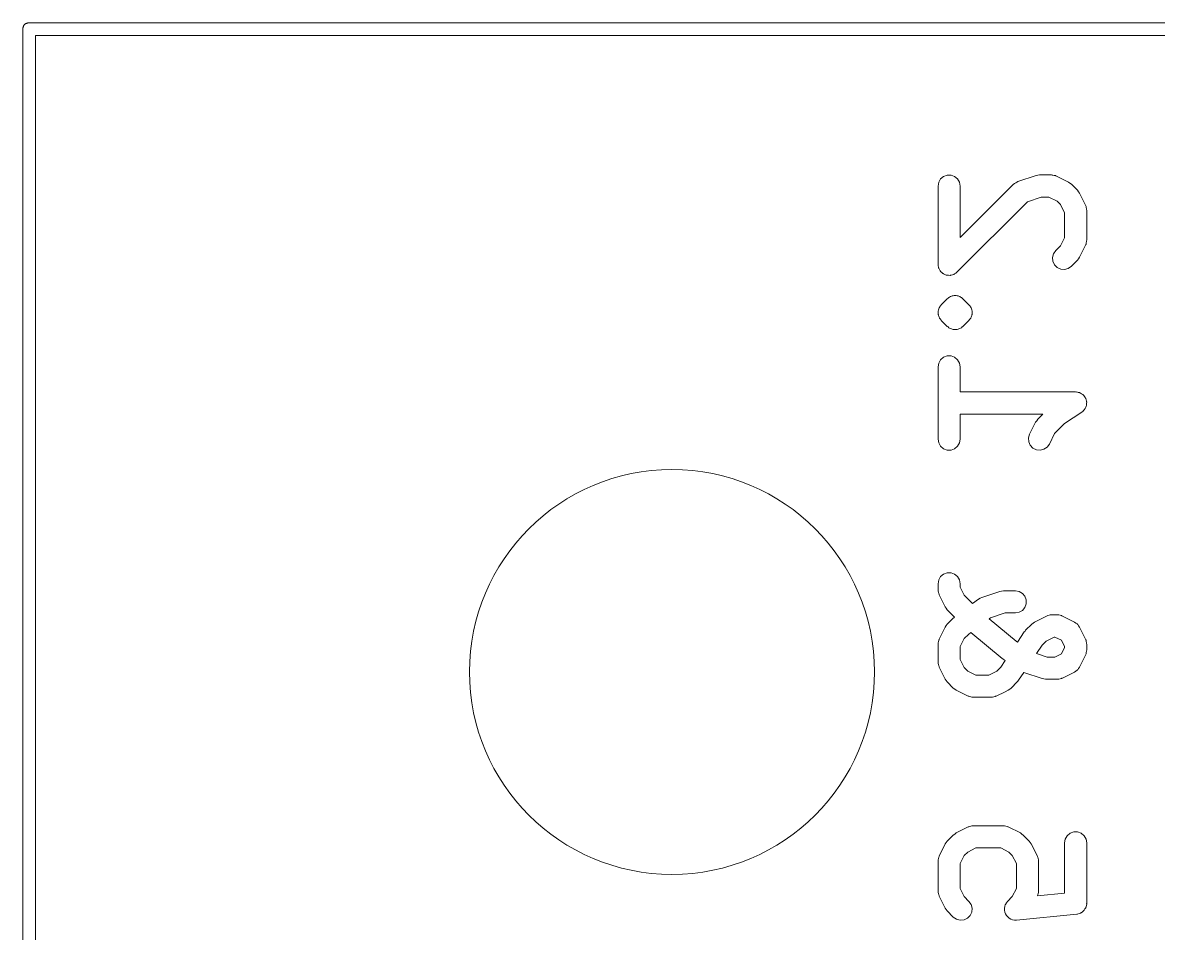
# Model space of a CAD drawing. Extents: x 83.8 to 162.6, y -99.1 to -55.8.
# Drawn here: x 83.77 to 92.74, y -63.03 to -55.83 of the extents above; entities that cross this region are included whole.
import ezdxf

# ---------------------------------------------------------------- set-up
doc = ezdxf.new("R2010")
doc.units = 0
doc.layers.get('0').update_dxf_attribs({"lineweight": 0})
doc.layers.add('Beschriftung', color=11, linetype='Continuous', lineweight=0)
doc.layers.add('Bohrloch 3_2mm', color=1, linetype='Continuous', lineweight=0)

msp = doc.modelspace()

# ---------------------------------------------------------------- linework, layer by layer
for p, q in [((83.77, -55.88), (83.7708, -55.8757)), ((83.77, -99.06), (83.77, -55.88)), ((83.7708, -55.8713), (83.7723, -55.8672)), ((83.7708, -55.8757), (83.7708, -55.8713)), ((83.7723, -55.8672), (83.773, -55.8629)), ((83.773, -55.8629), (83.7752, -55.8591)), ((83.7752, -55.8591), (83.7767, -55.855)), ((83.7767, -55.855), (83.7795, -55.8516)), ((83.7795, -55.8516), (83.7817, -55.8479)), ((83.7817, -55.8479), (83.785, -55.845)), ((83.785, -55.845), (83.7879, -55.8417)), ((83.7879, -55.8417), (83.7916, -55.8395)), ((83.7916, -55.8395), (83.795, -55.8367)), ((83.795, -55.8367), (83.7991, -55.8352)), ((83.7991, -55.8352), (83.8029, -55.833)), ((83.8029, -55.833), (83.8072, -55.8323)), ((83.8072, -55.8323), (83.8113, -55.8308)), ((83.8113, -55.8308), (83.8157, -55.8308)), ((83.8157, -55.8308), (83.82, -55.83)), ((83.82, -55.83), (162.56, -55.83)), ((162.51, -55.93), (83.87, -55.93)), ((83.87, -55.93), (83.87, -99.01))]:
    msp.add_line(p, q)
at = {"layer": 'Beschriftung'}
for p, q in [((91.0074, -57.0907), (91.0226, -57.0644)), ((91.0226, -57.0644), (91.0459, -57.0449)), ((91.0459, -57.0449), (91.0744, -57.0345)), ((91.0744, -57.0345), (91.1048, -57.0345)), ((91.1048, -57.0345), (91.1334, -57.0449)), ((91.1334, -57.0449), (91.1566, -57.0644)), ((91.1566, -57.0644), (91.1718, -57.0907)), ((91.6334, -57.0853), (91.7762, -57.0377)), ((91.7762, -57.0377), (91.7901, -57.0356)), ((91.7901, -57.0356), (91.8039, -57.0332)), ((91.8039, -57.0332), (91.8991, -57.0332)), ((91.8991, -57.0332), (91.9041, -57.034)), ((91.9041, -57.034), (91.9091, -57.0337)), ((91.9091, -57.0337), (91.919, -57.0367)), ((91.919, -57.0367), (91.9291, -57.0384)), ((91.9291, -57.0384), (91.9334, -57.041)), ((91.9334, -57.041), (91.9383, -57.0424)), ((91.9383, -57.0424), (92.0335, -57.09)), ((91.0021, -57.1207), (91.0074, -57.0907)), ((91.0021, -57.7397), (91.0021, -57.1207)), ((91.1718, -57.0907), (91.1771, -57.1207)), ((91.1771, -57.5285), (91.5992, -57.1064)), ((91.1771, -57.1207), (91.1771, -57.5285)), ((91.5992, -57.1064), (91.6033, -57.1035)), ((91.6033, -57.1035), (91.6067, -57.0997)), ((91.6067, -57.0997), (91.6157, -57.0949)), ((91.6157, -57.0949), (91.6241, -57.089)), ((91.6241, -57.089), (91.6289, -57.0877)), ((91.6289, -57.0877), (91.6334, -57.0853)), ((92.0335, -57.09), (92.0448, -57.0984)), ((92.0448, -57.0984), (92.0563, -57.1064)), ((92.0563, -57.1064), (92.1039, -57.154)), ((92.1039, -57.154), (92.1119, -57.1655)), ((91.8181, -57.2082), (91.7083, -57.2448)), ((91.8785, -57.2082), (91.8181, -57.2082)), ((91.9425, -57.2402), (91.8785, -57.2082)), ((91.9701, -57.2677), (91.9425, -57.2402)), ((92.1119, -57.1655), (92.1203, -57.1768)), ((92.1203, -57.1768), (92.1679, -57.272)), ((91.7083, -57.2448), (91.1515, -57.8016)), ((92.0021, -57.3318), (91.9701, -57.2677)), ((92.0021, -57.5286), (92.0021, -57.3318)), ((92.1679, -57.272), (92.1693, -57.2768)), ((92.1693, -57.2768), (92.1718, -57.2812)), ((92.1718, -57.2812), (92.1736, -57.2913)), ((92.1736, -57.2913), (92.1765, -57.3011)), ((92.1765, -57.3011), (92.1762, -57.3062)), ((92.1762, -57.3062), (92.1771, -57.3111)), ((92.1771, -57.3111), (92.1771, -57.5492)), ((91.9325, -57.6302), (91.9701, -57.5926)), ((91.9701, -57.5926), (92.0021, -57.5286)), ((92.1679, -57.5884), (92.1203, -57.6836)), ((92.1693, -57.5835), (92.1679, -57.5884)), ((92.1718, -57.5792), (92.1693, -57.5835)), ((92.1736, -57.5691), (92.1718, -57.5792)), ((92.1765, -57.5592), (92.1736, -57.5691)), ((92.1771, -57.5492), (92.1762, -57.5542)), ((92.1762, -57.5542), (92.1765, -57.5592)), ((91.9072, -57.6845), (91.9151, -57.6551)), ((91.9099, -57.7147), (91.9072, -57.6845)), ((91.9151, -57.6551), (91.9325, -57.6302)), ((92.1203, -57.6836), (92.1119, -57.6949)), ((91.0041, -57.751), (91.0021, -57.7397)), ((91.0051, -57.7624), (91.0041, -57.751)), ((91.0067, -57.7658), (91.0051, -57.7624)), ((91.0074, -57.7696), (91.0067, -57.7658)), ((91.0131, -57.7795), (91.0074, -57.7696)), ((91.0179, -57.7899), (91.0131, -57.7795)), ((91.9227, -57.7423), (91.9099, -57.7147)), ((91.9442, -57.7638), (91.9227, -57.7423)), ((91.9717, -57.7766), (91.9442, -57.7638)), ((92.002, -57.7793), (91.9717, -57.7766)), ((92.0314, -57.7714), (92.002, -57.7793)), ((92.0563, -57.754), (92.0314, -57.7714)), ((92.1039, -57.7063), (92.0563, -57.754)), ((92.1119, -57.6949), (92.1039, -57.7063)), ((91.0207, -57.7926), (91.0179, -57.7899)), ((91.0226, -57.796), (91.0207, -57.7926)), ((91.0313, -57.8033), (91.0226, -57.796)), ((91.0394, -57.8114), (91.0313, -57.8033)), ((91.0429, -57.813), (91.0394, -57.8114)), ((91.0459, -57.8155), (91.0429, -57.813)), ((91.0566, -57.8194), (91.0459, -57.8155)), ((91.067, -57.8242), (91.0566, -57.8194)), ((91.0708, -57.8246), (91.067, -57.8242)), ((91.0744, -57.8259), (91.0708, -57.8246)), ((91.0859, -57.8259), (91.0744, -57.8259)), ((91.0972, -57.8269), (91.0859, -57.8259)), ((91.101, -57.8259), (91.0972, -57.8269)), ((91.1048, -57.8259), (91.101, -57.8259)), ((91.1156, -57.822), (91.1048, -57.8259)), ((91.1266, -57.819), (91.1156, -57.822)), ((91.1298, -57.8168), (91.1266, -57.819)), ((91.1334, -57.8155), (91.1298, -57.8168)), ((91.1421, -57.8081), (91.1334, -57.8155)), ((91.1515, -57.8016), (91.1421, -57.8081)), ((91.0277, -58.0588), (91.0754, -58.0112)), ((91.0754, -58.0112), (91.0816, -58.0068)), ((91.0816, -58.0068), (91.0871, -58.0014)), ((91.0871, -58.0014), (91.094, -57.9981)), ((91.094, -57.9981), (91.1003, -57.9937)), ((91.1003, -57.9937), (91.1077, -57.9918)), ((91.1077, -57.9918), (91.1146, -57.9885)), ((91.1146, -57.9885), (91.1222, -57.9879)), ((91.1222, -57.9879), (91.1296, -57.9859)), ((91.1296, -57.9859), (91.1372, -57.9865)), ((91.1372, -57.9865), (91.1449, -57.9859)), ((91.1449, -57.9859), (91.1523, -57.9879)), ((91.1523, -57.9879), (91.1599, -57.9885)), ((91.1599, -57.9885), (91.1668, -57.9918)), ((91.1668, -57.9918), (91.1742, -57.9937)), ((91.1742, -57.9937), (91.1805, -57.9981)), ((91.1805, -57.9981), (91.1874, -58.0014)), ((91.1874, -58.0014), (91.1928, -58.0068)), ((91.1928, -58.0068), (91.1991, -58.0112)), ((91.1991, -58.0112), (91.2467, -58.0588)), ((91.0025, -58.113), (91.0034, -58.1093)), ((91.0031, -58.1207), (91.0025, -58.113)), ((91.0025, -58.1283), (91.0031, -58.1207)), ((91.0034, -58.132), (91.0025, -58.1283)), ((91.0034, -58.1055), (91.0048, -58.1018)), ((91.0034, -58.1093), (91.0034, -58.1055)), ((91.0034, -58.1359), (91.0034, -58.132)), ((91.0048, -58.1395), (91.0034, -58.1359)), ((91.0048, -58.1018), (91.0051, -58.098)), ((91.0051, -58.1433), (91.0048, -58.1395)), ((91.0051, -58.098), (91.0083, -58.0911)), ((91.0083, -58.0911), (91.0103, -58.0837)), ((91.0103, -58.0837), (91.0125, -58.0805)), ((91.0125, -58.0805), (91.0138, -58.0769)), ((91.0138, -58.0769), (91.0163, -58.074)), ((91.0163, -58.074), (91.0179, -58.0705)), ((91.0179, -58.0705), (91.0234, -58.0651)), ((91.0234, -58.0651), (91.0277, -58.0588)), ((91.2467, -58.0588), (91.2511, -58.0651)), ((91.2511, -58.0651), (91.2565, -58.0705)), ((91.2565, -58.0705), (91.2582, -58.074)), ((91.2582, -58.074), (91.2606, -58.0769)), ((91.2606, -58.0769), (91.262, -58.0805)), ((91.262, -58.0805), (91.2642, -58.0837)), ((91.2642, -58.0837), (91.2661, -58.0911)), ((91.2661, -58.0911), (91.2694, -58.098)), ((91.2694, -58.098), (91.2697, -58.1018)), ((91.2697, -58.1395), (91.2694, -58.1433)), ((91.2697, -58.1018), (91.271, -58.1055)), ((91.271, -58.1359), (91.2697, -58.1395)), ((91.271, -58.1055), (91.271, -58.1093)), ((91.271, -58.1093), (91.272, -58.113)), ((91.272, -58.1283), (91.271, -58.132)), ((91.271, -58.132), (91.271, -58.1359)), ((91.272, -58.113), (91.2714, -58.1207)), ((91.2714, -58.1207), (91.272, -58.1283)), ((91.0083, -58.1502), (91.0051, -58.1433)), ((91.0103, -58.1576), (91.0083, -58.1502)), ((91.0125, -58.1608), (91.0103, -58.1576)), ((91.0138, -58.1644), (91.0125, -58.1608)), ((91.0163, -58.1674), (91.0138, -58.1644)), ((91.0179, -58.1709), (91.0163, -58.1674)), ((91.0234, -58.1763), (91.0179, -58.1709)), ((91.0277, -58.1825), (91.0234, -58.1763)), ((91.0754, -58.2302), (91.0277, -58.1825)), ((91.0816, -58.2345), (91.0754, -58.2302)), ((91.1991, -58.2302), (91.1928, -58.2345)), ((91.2467, -58.1825), (91.1991, -58.2302)), ((91.2511, -58.1763), (91.2467, -58.1825)), ((91.2565, -58.1709), (91.2511, -58.1763)), ((91.2582, -58.1674), (91.2565, -58.1709)), ((91.2606, -58.1644), (91.2582, -58.1674)), ((91.262, -58.1608), (91.2606, -58.1644)), ((91.2642, -58.1576), (91.262, -58.1608)), ((91.2661, -58.1502), (91.2642, -58.1576)), ((91.2694, -58.1433), (91.2661, -58.1502)), ((91.0871, -58.24), (91.0816, -58.2345)), ((91.094, -58.2432), (91.0871, -58.24)), ((91.1003, -58.2476), (91.094, -58.2432)), ((91.1077, -58.2496), (91.1003, -58.2476)), ((91.1146, -58.2528), (91.1077, -58.2496)), ((91.1222, -58.2535), (91.1146, -58.2528)), ((91.1296, -58.2554), (91.1222, -58.2535)), ((91.1372, -58.2548), (91.1296, -58.2554)), ((91.1449, -58.2554), (91.1372, -58.2548)), ((91.1523, -58.2535), (91.1449, -58.2554)), ((91.1599, -58.2528), (91.1523, -58.2535)), ((91.1668, -58.2496), (91.1599, -58.2528)), ((91.1742, -58.2476), (91.1668, -58.2496)), ((91.1805, -58.2432), (91.1742, -58.2476)), ((91.1874, -58.24), (91.1805, -58.2432)), ((91.1928, -58.2345), (91.1874, -58.24)), ((91.0074, -58.5193), (91.0226, -58.493)), ((91.0226, -58.493), (91.0459, -58.4735)), ((91.0459, -58.4735), (91.0744, -58.4631)), ((91.0744, -58.4631), (91.1048, -58.4631)), ((91.1048, -58.4631), (91.1334, -58.4735)), ((91.1334, -58.4735), (91.1566, -58.493)), ((91.1566, -58.493), (91.1718, -58.5193)), ((91.0021, -58.5492), (91.0074, -58.5193)), ((91.0021, -59.1207), (91.0021, -58.5492)), ((91.1718, -58.5193), (91.1771, -58.5492)), ((91.1771, -58.5492), (91.1771, -58.7474)), ((91.1771, -58.7474), (92.0896, -58.7474)), ((92.0896, -58.7474), (92.0944, -58.7483)), ((92.0944, -58.7483), (92.0992, -58.748)), ((92.0992, -58.748), (92.1093, -58.7509)), ((92.1093, -58.7509), (92.1195, -58.7527)), ((92.1195, -58.7527), (92.1237, -58.7552)), ((92.1237, -58.7552), (92.1284, -58.7565)), ((92.1284, -58.7565), (92.1368, -58.7627)), ((92.1368, -58.7627), (92.1459, -58.7679)), ((92.1459, -58.7679), (92.149, -58.7716)), ((92.149, -58.7716), (92.1529, -58.7745)), ((92.1529, -58.7745), (92.1587, -58.7832)), ((92.1587, -58.7832), (92.1654, -58.7912)), ((92.1654, -58.7912), (92.1671, -58.7958)), ((92.1671, -58.7958), (92.1697, -58.7998)), ((92.1697, -58.7998), (92.1722, -58.8099)), ((92.1722, -58.8099), (92.1758, -58.8198)), ((92.1741, -58.8547), (92.1736, -58.8595)), ((92.1758, -58.8501), (92.1741, -58.8547)), ((92.1758, -58.8198), (92.1758, -58.8246)), ((92.1758, -58.8246), (92.1769, -58.8293)), ((92.1769, -58.8293), (92.1758, -58.8397)), ((92.1758, -58.8397), (92.1758, -58.8501)), ((91.8308, -58.9224), (91.1771, -58.9224)), ((91.1771, -58.9224), (91.1771, -59.1207)), ((91.7897, -58.9636), (91.8308, -58.9224)), ((92.1382, -58.9078), (92.0025, -58.9982)), ((92.1417, -58.9044), (92.1382, -58.9078)), ((92.1459, -58.902), (92.1417, -58.9044)), ((92.1526, -58.894), (92.1459, -58.902)), ((92.1601, -58.8868), (92.1526, -58.894)), ((92.1623, -58.8824), (92.1601, -58.8868)), ((92.1654, -58.8787), (92.1623, -58.8824)), ((92.169, -58.8689), (92.1654, -58.8787)), ((92.1736, -58.8595), (92.169, -58.8689)), ((91.7256, -59.0815), (91.7733, -58.9863)), ((91.7733, -58.9863), (91.7816, -58.975)), ((91.7816, -58.975), (91.7897, -58.9636)), ((92.0025, -58.9982), (91.9234, -59.0773)), ((91.0074, -59.1506), (91.0021, -59.1207)), ((91.1771, -59.1207), (91.1718, -59.1506)), ((91.717, -59.1107), (91.7256, -59.0815)), ((91.7188, -59.141), (91.717, -59.1107)), ((91.9234, -59.0773), (91.8822, -59.1598)), ((91.0226, -59.1769), (91.0074, -59.1506)), ((91.0459, -59.1964), (91.0226, -59.1769)), ((91.0744, -59.2068), (91.0459, -59.1964)), ((91.1048, -59.2068), (91.0744, -59.2068)), ((91.1334, -59.1964), (91.1048, -59.2068)), ((91.1566, -59.1769), (91.1334, -59.1964)), ((91.1718, -59.1506), (91.1566, -59.1769)), ((91.7309, -59.1689), (91.7188, -59.141)), ((91.7518, -59.1909), (91.7309, -59.1689)), ((91.779, -59.2045), (91.7518, -59.1909)), ((91.8091, -59.208), (91.779, -59.2045)), ((91.8387, -59.2009), (91.8091, -59.208)), ((91.8641, -59.1842), (91.8387, -59.2009)), ((91.8822, -59.1598), (91.8641, -59.1842)), ((91.0226, -60.2073), (91.0459, -60.1877)), ((91.0459, -60.1877), (91.0744, -60.1773)), ((91.0744, -60.1773), (91.1048, -60.1773)), ((91.1048, -60.1773), (91.1334, -60.1877)), ((91.1334, -60.1877), (91.1566, -60.2073)), ((91.0021, -60.2635), (91.0074, -60.2336)), ((91.0021, -60.3111), (91.0021, -60.2635)), ((91.0074, -60.2336), (91.0226, -60.2073)), ((91.1566, -60.2073), (91.1718, -60.2336)), ((91.1718, -60.2336), (91.1771, -60.2635)), ((91.1771, -60.2635), (91.1771, -60.2905)), ((91.1771, -60.2905), (91.2091, -60.3545)), ((91.003, -60.3161), (91.0021, -60.3111)), ((91.0027, -60.3211), (91.003, -60.3161)), ((91.0056, -60.331), (91.0027, -60.3211)), ((91.0074, -60.3411), (91.0056, -60.331)), ((91.0099, -60.3454), (91.0074, -60.3411)), ((91.0114, -60.3503), (91.0099, -60.3454)), ((91.059, -60.4455), (91.0114, -60.3503)), ((91.2091, -60.3545), (91.2747, -60.4201)), ((91.2747, -60.4201), (91.3228, -60.384)), ((91.3228, -60.384), (91.3353, -60.3777)), ((91.3353, -60.3777), (91.3477, -60.371)), ((91.3477, -60.371), (91.4905, -60.3234)), ((91.4905, -60.3234), (91.5044, -60.3213)), ((91.5044, -60.3213), (91.5182, -60.3189)), ((91.5182, -60.3189), (91.6134, -60.3189)), ((91.6134, -60.3189), (91.6434, -60.3242)), ((91.6434, -60.3242), (91.6697, -60.3393)), ((91.6697, -60.3393), (91.6892, -60.3626)), ((91.6892, -60.3626), (91.6996, -60.3912)), ((91.0673, -60.4568), (91.059, -60.4455)), ((91.0754, -60.4682), (91.0673, -60.4568)), ((91.1333, -60.5262), (91.0754, -60.4682)), ((91.6697, -60.4734), (91.6434, -60.4886)), ((91.6892, -60.4501), (91.6697, -60.4734)), ((91.6996, -60.4216), (91.6892, -60.4501)), ((91.6996, -60.3912), (91.6996, -60.4216)), ((91.0754, -60.5826), (91.123, -60.535)), ((91.123, -60.535), (91.1281, -60.5314)), ((91.1281, -60.5314), (91.1324, -60.5269)), ((91.1324, -60.5269), (91.1333, -60.5262)), ((91.4165, -60.5325), (91.4061, -60.5403)), ((91.4061, -60.5403), (91.6182, -60.7171)), ((91.5324, -60.4939), (91.4165, -60.5325)), ((91.6134, -60.4939), (91.5324, -60.4939)), ((91.6434, -60.4886), (91.6134, -60.4939)), ((91.7648, -60.5662), (91.86, -60.5186)), ((91.86, -60.5186), (91.8648, -60.5172)), ((91.8648, -60.5172), (91.8692, -60.5146)), ((91.8692, -60.5146), (91.8793, -60.5128)), ((91.8793, -60.5128), (91.8891, -60.5099)), ((91.8891, -60.5099), (91.8942, -60.5102)), ((91.8942, -60.5102), (91.8991, -60.5094)), ((91.8991, -60.5094), (91.9468, -60.5094)), ((91.9468, -60.5094), (91.9517, -60.5102)), ((91.9517, -60.5102), (91.9568, -60.5099)), ((91.9568, -60.5099), (91.9666, -60.5128)), ((91.9666, -60.5128), (91.9767, -60.5146)), ((91.9767, -60.5146), (91.9811, -60.5172)), ((91.9811, -60.5172), (91.9859, -60.5186)), ((91.9859, -60.5186), (92.0811, -60.5662)), ((91.0114, -60.7006), (91.059, -60.6053)), ((91.059, -60.6053), (91.0673, -60.5941)), ((91.0673, -60.5941), (91.0754, -60.5826)), ((91.2622, -60.6482), (91.2423, -60.6631)), ((91.5098, -60.8545), (91.2622, -60.6482)), ((91.6295, -60.7246), (91.6835, -60.6436)), ((91.6835, -60.6436), (91.6895, -60.6373)), ((91.6895, -60.6373), (91.6944, -60.6302)), ((91.6944, -60.6302), (91.742, -60.5826)), ((91.742, -60.5826), (91.7535, -60.5746)), ((91.7535, -60.5746), (91.7648, -60.5662)), ((92.0811, -60.5662), (92.0914, -60.5739)), ((92.0914, -60.5739), (92.1022, -60.5809)), ((92.1022, -60.5809), (92.1036, -60.5829)), ((92.1036, -60.5829), (92.1055, -60.5843)), ((92.1055, -60.5843), (92.1126, -60.595)), ((92.1126, -60.595), (92.1203, -60.6053)), ((92.1203, -60.6053), (92.1679, -60.7006)), ((91.0021, -60.7397), (91.003, -60.7347)), ((91.0021, -60.8826), (91.0021, -60.7397)), ((91.0027, -60.7297), (91.0056, -60.7199)), ((91.003, -60.7347), (91.0027, -60.7297)), ((91.0056, -60.7199), (91.0074, -60.7098)), ((91.0074, -60.7098), (91.0099, -60.7054)), ((91.0099, -60.7054), (91.0114, -60.7006)), ((91.2091, -60.6963), (91.1771, -60.7604)), ((91.2423, -60.6631), (91.2091, -60.6963)), ((91.6182, -60.7171), (91.6295, -60.7246)), ((91.8557, -60.7164), (91.8243, -60.7478)), ((91.9198, -60.6844), (91.8557, -60.7164)), ((91.9261, -60.6844), (91.9198, -60.6844)), ((91.9768, -60.7097), (91.9261, -60.6844)), ((92.0021, -60.7604), (91.9768, -60.7097)), ((92.1679, -60.7006), (92.1693, -60.7054)), ((92.1693, -60.7054), (92.1718, -60.7098)), ((92.1718, -60.7098), (92.1736, -60.7199)), ((92.1736, -60.7199), (92.1765, -60.7297)), ((92.1765, -60.7297), (92.1762, -60.7347)), ((92.1762, -60.7347), (92.1771, -60.7397)), ((92.1771, -60.7397), (92.1771, -60.7873)), ((91.1771, -60.7604), (91.1771, -60.8619)), ((91.8243, -60.7478), (91.7801, -60.8141)), ((91.7801, -60.8141), (91.8657, -60.8427)), ((91.9261, -60.8427), (91.9768, -60.8174)), ((91.9768, -60.8174), (92.0021, -60.7667)), ((92.0021, -60.7667), (92.0021, -60.7604)), ((92.1679, -60.8265), (92.1203, -60.9217)), ((92.1693, -60.8216), (92.1679, -60.8265)), ((92.1718, -60.8173), (92.1693, -60.8216)), ((92.1736, -60.8072), (92.1718, -60.8173)), ((92.1765, -60.7973), (92.1736, -60.8072)), ((92.1771, -60.7873), (92.1762, -60.7923)), ((92.1762, -60.7923), (92.1765, -60.7973)), ((91.003, -60.8875), (91.0021, -60.8826)), ((91.0027, -60.8926), (91.003, -60.8875)), ((91.0056, -60.9024), (91.0027, -60.8926)), ((91.0074, -60.9125), (91.0056, -60.9024)), ((91.0099, -60.9169), (91.0074, -60.9125)), ((91.0114, -60.9217), (91.0099, -60.9169)), ((91.059, -61.0169), (91.0114, -60.9217)), ((91.1771, -60.8619), (91.2091, -60.926)), ((91.4664, -60.9535), (91.4978, -60.9221)), ((91.4978, -60.9221), (91.5324, -60.8702)), ((91.5139, -60.8569), (91.5098, -60.8545)), ((91.5173, -60.8601), (91.5139, -60.8569)), ((91.5324, -60.8702), (91.5173, -60.8601)), ((91.8657, -60.8427), (91.9261, -60.8427)), ((92.1203, -60.9217), (92.1126, -60.932)), ((91.2091, -60.926), (91.2367, -60.9535)), ((91.2367, -60.9535), (91.3008, -60.9855)), ((91.3008, -60.9855), (91.4023, -60.9855)), ((91.4023, -60.9855), (91.4664, -60.9535)), ((91.6796, -60.9648), (91.6386, -61.0263)), ((91.681, -60.9656), (91.6796, -60.9648)), ((91.8239, -61.0132), (91.681, -60.9656)), ((91.9811, -61.0099), (91.9767, -61.0124)), ((91.9859, -61.0084), (91.9811, -61.0099)), ((92.0021, -61.0003), (91.9859, -61.0084)), ((92.0811, -60.9608), (92.0021, -61.0003)), ((92.0914, -60.9532), (92.0811, -60.9608)), ((92.1022, -60.9461), (92.0914, -60.9532)), ((92.1036, -60.9442), (92.1022, -60.9461)), ((92.1055, -60.9427), (92.1036, -60.9442)), ((92.1126, -60.932), (92.1055, -60.9427)), ((91.0673, -61.0282), (91.059, -61.0169)), ((91.0754, -61.0397), (91.0673, -61.0282)), ((91.123, -61.0873), (91.0754, -61.0397)), ((91.1345, -61.0953), (91.123, -61.0873)), ((91.1457, -61.1037), (91.1345, -61.0953)), ((91.5686, -61.0953), (91.5573, -61.1037)), ((91.5801, -61.0873), (91.5686, -61.0953)), ((91.6277, -61.0397), (91.5801, -61.0873)), ((91.6326, -61.0326), (91.6277, -61.0397)), ((91.6386, -61.0263), (91.6326, -61.0326)), ((91.8377, -61.0153), (91.8239, -61.0132)), ((91.8515, -61.0177), (91.8377, -61.0153)), ((91.9468, -61.0177), (91.8515, -61.0177)), ((91.9517, -61.0168), (91.9468, -61.0177)), ((91.9568, -61.0171), (91.9517, -61.0168)), ((91.9666, -61.0142), (91.9568, -61.0171)), ((91.9767, -61.0124), (91.9666, -61.0142)), ((91.241, -61.1513), (91.1457, -61.1037)), ((91.2458, -61.1527), (91.241, -61.1513)), ((91.2502, -61.1553), (91.2458, -61.1527)), ((91.2603, -61.157), (91.2502, -61.1553)), ((91.2701, -61.16), (91.2603, -61.157)), ((91.2751, -61.1597), (91.2701, -61.16)), ((91.2801, -61.1605), (91.2751, -61.1597)), ((91.423, -61.1605), (91.2801, -61.1605)), ((91.4279, -61.1597), (91.423, -61.1605)), ((91.433, -61.16), (91.4279, -61.1597)), ((91.4428, -61.157), (91.433, -61.16)), ((91.4529, -61.1553), (91.4428, -61.157)), ((91.4572, -61.1527), (91.4529, -61.1553)), ((91.4621, -61.1513), (91.4572, -61.1527)), ((91.5324, -61.1162), (91.4621, -61.1513)), ((91.5573, -61.1037), (91.5324, -61.1162)), ((91.2603, -62.1795), (91.2701, -62.1766)), ((91.2701, -62.1766), (91.2751, -62.1769)), ((91.2751, -62.1769), (91.2801, -62.176)), ((91.2801, -62.176), (91.5182, -62.176)), ((91.5182, -62.176), (91.5232, -62.1769)), ((91.5232, -62.1769), (91.5282, -62.1766)), ((91.5282, -62.1766), (91.538, -62.1795)), ((91.0754, -62.2969), (91.123, -62.2493)), ((91.123, -62.2493), (91.1345, -62.2412)), ((91.1345, -62.2412), (91.1457, -62.2329)), ((91.1457, -62.2329), (91.241, -62.1853)), ((91.241, -62.1853), (91.2458, -62.1838)), ((91.2458, -62.1838), (91.2502, -62.1813)), ((91.2502, -62.1813), (91.2603, -62.1795)), ((91.538, -62.1795), (91.5481, -62.1813)), ((91.5481, -62.1813), (91.5525, -62.1838)), ((91.5525, -62.1838), (91.5573, -62.1853)), ((91.5573, -62.1853), (91.6526, -62.2329)), ((91.6526, -62.2329), (91.6638, -62.2412)), ((91.6638, -62.2412), (91.6753, -62.2493)), ((91.6753, -62.2493), (91.7229, -62.2969)), ((92.0074, -62.2812), (92.0226, -62.2549)), ((92.0226, -62.2549), (92.0459, -62.2354)), ((92.0459, -62.2354), (92.0744, -62.225)), ((92.0744, -62.225), (92.1048, -62.225)), ((92.1048, -62.225), (92.1334, -62.2354)), ((92.1334, -62.2354), (92.1566, -62.2549)), ((92.1566, -62.2549), (92.1718, -62.2812)), ((91.0114, -62.4149), (91.059, -62.3196)), ((91.059, -62.3196), (91.0673, -62.3084)), ((91.0673, -62.3084), (91.0754, -62.2969)), ((91.3008, -62.351), (91.2367, -62.3831)), ((91.4975, -62.351), (91.3008, -62.351)), ((91.5616, -62.3831), (91.4975, -62.351)), ((91.7229, -62.2969), (91.731, -62.3084)), ((91.731, -62.3084), (91.7393, -62.3196)), ((91.7393, -62.3196), (91.7869, -62.4149)), ((92.0021, -62.3111), (92.0074, -62.2812)), ((92.0021, -62.7081), (92.0021, -62.3111)), ((92.1718, -62.2812), (92.1771, -62.3111)), ((92.1771, -62.3111), (92.1771, -62.7873)), ((91.0027, -62.444), (91.0056, -62.4342)), ((91.003, -62.449), (91.0027, -62.444)), ((91.0056, -62.4342), (91.0074, -62.4241)), ((91.0074, -62.4241), (91.0099, -62.4197)), ((91.0099, -62.4197), (91.0114, -62.4149)), ((91.2091, -62.4106), (91.1771, -62.4747)), ((91.2367, -62.3831), (91.2091, -62.4106)), ((91.5891, -62.4106), (91.5616, -62.3831)), ((91.6212, -62.4747), (91.5891, -62.4106)), ((91.7869, -62.4149), (91.7884, -62.4197)), ((91.7884, -62.4197), (91.7909, -62.4241)), ((91.7909, -62.4241), (91.7927, -62.4342)), ((91.7927, -62.4342), (91.7956, -62.444)), ((91.7956, -62.444), (91.7953, -62.449)), ((91.0021, -62.454), (91.003, -62.449)), ((91.0021, -62.6921), (91.0021, -62.454)), ((91.1771, -62.4747), (91.1771, -62.6714)), ((91.6212, -62.6714), (91.6212, -62.4747)), ((91.7953, -62.449), (91.7962, -62.454)), ((91.7962, -62.454), (91.7962, -62.6921)), ((91.003, -62.6971), (91.0021, -62.6921)), ((91.0027, -62.7021), (91.003, -62.6971)), ((91.0056, -62.7119), (91.0027, -62.7021)), ((91.0074, -62.722), (91.0056, -62.7119)), ((91.1771, -62.6714), (91.2091, -62.7355)), ((91.5891, -62.7355), (91.6212, -62.6714)), ((91.7874, -62.7296), (92.0021, -62.7081)), ((91.7927, -62.7119), (91.7909, -62.722)), ((91.7956, -62.7021), (91.7927, -62.7119)), ((91.7962, -62.6921), (91.7953, -62.6971)), ((91.7953, -62.6971), (91.7956, -62.7021)), ((91.0099, -62.7264), (91.0074, -62.722)), ((91.0114, -62.7312), (91.0099, -62.7264)), ((91.059, -62.8265), (91.0114, -62.7312)), ((91.2091, -62.7355), (91.2467, -62.7731)), ((91.2467, -62.7731), (91.2642, -62.798)), ((91.2642, -62.798), (91.272, -62.8273)), ((91.5301, -62.8131), (91.5337, -62.799)), ((91.5337, -62.799), (91.534, -62.7985)), ((91.534, -62.7985), (91.5341, -62.798)), ((91.5341, -62.798), (91.5425, -62.786)), ((91.5425, -62.786), (91.5508, -62.7738)), ((91.5508, -62.7738), (91.5512, -62.7735)), ((91.5512, -62.7735), (91.5516, -62.7731)), ((91.5516, -62.7731), (91.5891, -62.7355)), ((91.7884, -62.7264), (91.7874, -62.7296)), ((91.7909, -62.722), (91.7884, -62.7264)), ((92.1739, -62.8055), (92.1718, -62.8173)), ((92.1769, -62.7939), (92.1739, -62.8055)), ((92.1771, -62.7873), (92.1765, -62.7906)), ((92.1765, -62.7906), (92.1769, -62.7939)), ((91.0673, -62.8377), (91.059, -62.8265)), ((91.0754, -62.8492), (91.0673, -62.8377)), ((91.123, -62.8968), (91.0754, -62.8492)), ((91.2565, -62.8851), (91.235, -62.9066)), ((91.2694, -62.8576), (91.2565, -62.8851)), ((91.272, -62.8273), (91.2694, -62.8576)), ((91.5262, -62.8284), (91.5263, -62.8279)), ((91.5276, -62.843), (91.5262, -62.8284)), ((91.5263, -62.8273), (91.5301, -62.8131)), ((91.5263, -62.8279), (91.5263, -62.8273)), ((91.5289, -62.8576), (91.5276, -62.843)), ((91.5291, -62.8581), (91.5289, -62.8576)), ((91.5292, -62.8586), (91.5291, -62.8581)), ((91.5356, -62.8719), (91.5292, -62.8586)), ((91.5418, -62.8851), (91.5356, -62.8719)), ((91.5421, -62.8855), (91.5418, -62.8851)), ((91.5424, -62.886), (91.5421, -62.8855)), ((91.5529, -62.8963), (91.5424, -62.886)), ((91.5632, -62.9066), (91.5529, -62.8963)), ((92.0983, -62.8744), (91.6221, -62.922)), ((92.1015, -62.8735), (92.0983, -62.8744)), ((92.1048, -62.8735), (92.1015, -62.8735)), ((92.1161, -62.8694), (92.1048, -62.8735)), ((92.1276, -62.8662), (92.1161, -62.8694)), ((92.1303, -62.8642), (92.1276, -62.8662)), ((92.1334, -62.8631), (92.1303, -62.8642)), ((92.1425, -62.8554), (92.1334, -62.8631)), ((92.1523, -62.8484), (92.1425, -62.8554)), ((92.1541, -62.8457), (92.1523, -62.8484)), ((92.1566, -62.8436), (92.1541, -62.8457)), ((92.1626, -62.8332), (92.1566, -62.8436)), ((92.1694, -62.8233), (92.1626, -62.8332)), ((92.1702, -62.8201), (92.1694, -62.8233)), ((92.1718, -62.8173), (92.1702, -62.8201)), ((91.1479, -62.9143), (91.123, -62.8968)), ((91.1772, -62.9221), (91.1479, -62.9143)), ((91.2075, -62.9195), (91.1772, -62.9221)), ((91.235, -62.9066), (91.2075, -62.9195)), ((91.5637, -62.9069), (91.5632, -62.9066)), ((91.5641, -62.9072), (91.5637, -62.9069)), ((91.5775, -62.9133), (91.5641, -62.9072)), ((91.5908, -62.9195), (91.5775, -62.9133)), ((91.5913, -62.9195), (91.5908, -62.9195)), ((91.5918, -62.9197), (91.5913, -62.9195)), ((91.6065, -62.9208), (91.5918, -62.9197)), ((91.6211, -62.9221), (91.6065, -62.9208)), ((91.6216, -62.922), (91.6211, -62.9221)), ((91.6221, -62.922), (91.6216, -62.922))]:
    msp.add_line(p, q, dxfattribs=at)
at = {"layer": 'Bohrloch 3_2mm', "lineweight": 0}
msp.add_circle((88.9, -60.96), 1.6, dxfattribs=at)

doc.saveas('drawing.dxf')
